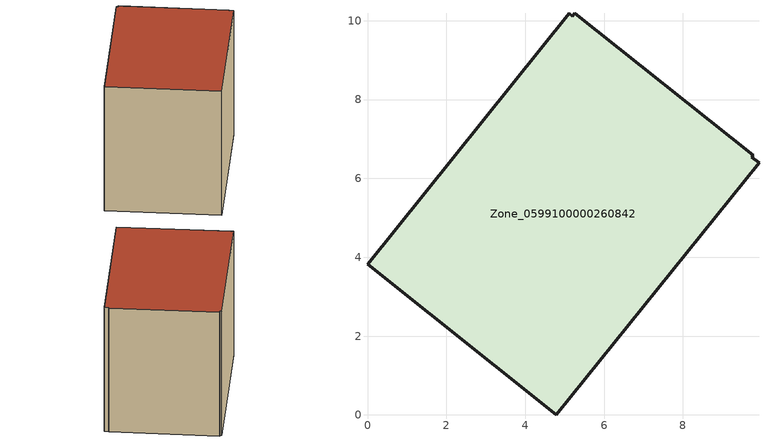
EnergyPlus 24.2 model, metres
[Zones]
Zone_0599100000260842
 floor ground (C_G): 9.78,6.58 9.75,6.54 9.93,6.4 4.79,0 0,3.82 5.11,10.19 5.19,10.12 5.25,10.2 z0.55
 wall outside (C_F): 4.79,0 9.93,6.4 9.75,6.54 9.78,6.58 5.25,10.2 5.19,10.12 5.11,10.19 0,3.82 4.79,0 z0.55:8.05
 roof outside (C_R): 9.75,6.54 9.78,6.58 5.25,10.2 5.19,10.12 5.11,10.19 0,3.82 4.79,0 9.93,6.4 z8.05
[BUILDING]
Pand.0599100000260842: North Axis=0; Terrain=City; Loads Convergence Tolerance Value=0.04; Temperature Convergence Tolerance Value=0.4; Solar Distribution=FullExterior; Maximum Number of Warmup Days=25; Minimum Number of Warmup Days=1
[Site:Location]
Rotterdam.The.Hague.AP_ZH_NLD Design_Conditions: Latitude=51.96; Longitude=4.45; Time Zone=1; Elevation=-4.5
[SITE:GROUNDTEMPERATURE:BUILDINGSURFACE]
18, 18, 18, 18, 18, 18, 18, 18, 18, 18, 18, 18
[MATERIAL] Thermal Absorptance=0.9; Solar Absorptance=0.7; Visible Absorptance=0.7
Name | Roughness | Thickness | Conductivity | Density | Specific Heat
G.TI.1965-1974 | MediumSmooth | 0.15 | 0.882353 | 540 | 1210
F.TI.1965-1974 | Rough | 0.3 | 0.697674 | 1920 | 840
R.TI.1965-1974 | MediumRough | 0.2 | 0.232558 | 1500 | 1000
[CONSTRUCTION]
C_G: G.TI.1965-1974
C_F: F.TI.1965-1974
C_R: R.TI.1965-1974
[ZONE]
Zone_0599100000260842: Type=1; Multiplier=1; Ceiling Height=Autocalculate; Volume=Autocalculate; Floor Area=autocalculate; Part of Total Floor Area=Yes
[ZONEINFILTRATION:DESIGNFLOWRATE]
Infil_Zone_0599100000260842: Zone or ZoneList or Space or SpaceList=Zone_0599100000260842; Schedule=AlwaysOn; Design Flow Rate Calculation Method=Flow/Area; Flow Rate per Floor Area=0.003; Constant Term Coefficient=1; Temperature Term Coefficient=0; Velocity Term Coefficient=0; Velocity Squared Term Coefficient=0
[HVACTEMPLATE:ZONE:IDEALLOADSAIRSYSTEM]
Zone_0599100000260842: Maximum Heating Supply Air Temperature=50; Minimum Cooling Supply Air Temperature=13; Maximum Heating Supply Air Humidity Ratio=0.0156; Minimum Cooling Supply Air Humidity Ratio=0.0077; Heating Limit=NoLimit; Cooling Limit=NoLimit; Dehumidification Control Type=ConstantSensibleHeatRatio; Cooling Sensible Heat Ratio=0.7; Dehumidification Setpoint=60; Humidification Control Type=None; Humidification Setpoint=30; Outdoor Air Method=None; Outdoor Air Flow Rate per Person=0.00944; Outdoor Air Flow Rate per Zone Floor Area=0; Outdoor Air Flow Rate per Zone=0; Demand Controlled Ventilation Type=None; Outdoor Air Economizer Type=NoEconomizer; Heat Recovery Type=None; Sensible Heat Recovery Effectiveness=0.7; Latent Heat Recovery Effectiveness=0.65
[ZONECONTROL:THERMOSTAT]
ThermostatControl_Zone_0599100000260842: Zone or ZoneList=Zone_0599100000260842; Control Type Schedule=DualSetpointControlType; Control 1=Thermostat_Zone_0599100000260842; Temperature Difference Between Cutout And Setpoint=0
[THERMOSTATSETPOINT:DUALSETPOINT]
Thermostat_Zone_0599100000260842: Heating Setpoint Temperature Schedule=HeatingSetpoint_Zone_0599100000260842; Cooling Setpoint Temperature Schedule=CoolingSetpoint_Zone_0599100000260842
[SCHEDULE:COMPACT]
HeatingSetpoint_Zone_0599100000260842: Through: 12/31, For: AllDays, Until: 24:00, 21
CoolingSetpoint_Zone_0599100000260842: Through: 12/31, For: AllDays, Until: 24:00, 24
DualSetpointControlType: Through: 12/31, For: AllDays, Until: 24:00, 4
AlwaysOn: Through: 12/31, For: AllDays, Until: 24:00, 1
